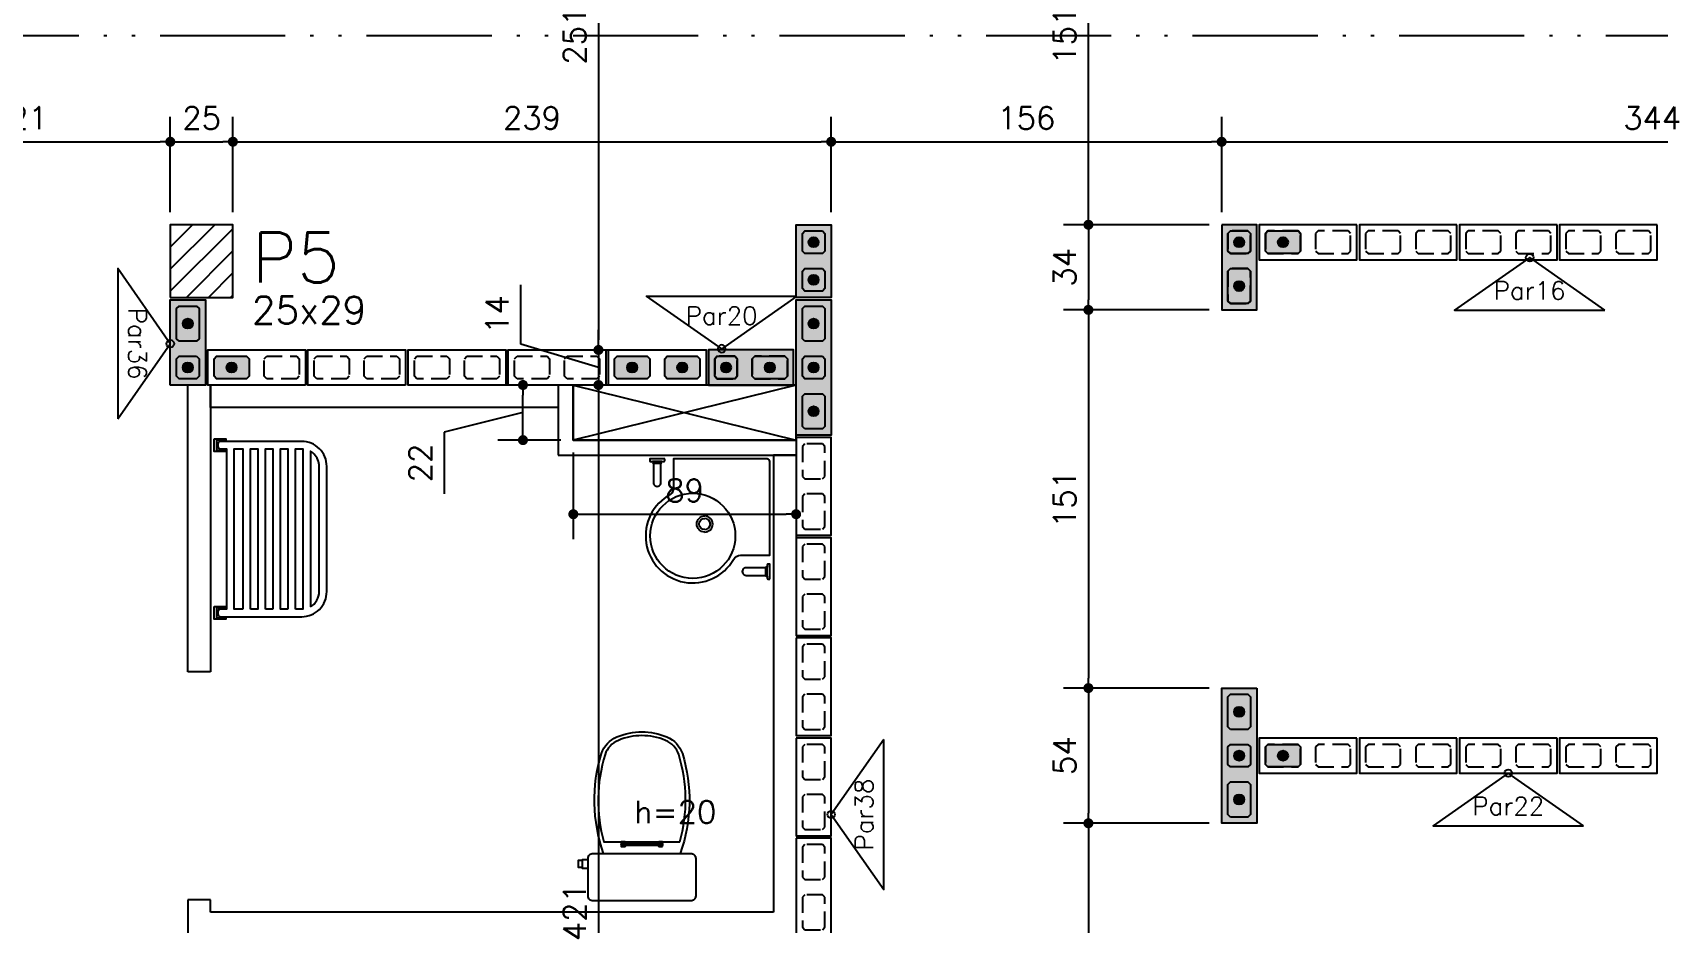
# Model space of a CAD drawing. Extents: x -14651 to 4582, y -13717 to -1290.
# Drawn here: x 1769 to 2419, y -12944 to -12588 of the extents above; entities that cross this region are included whole.
import ezdxf
from ezdxf.enums import TextEntityAlignment as Align

# ---------------------------------------------------------------- set-up
doc = ezdxf.new("R2010")
doc.units = 0
doc.header["$LTSCALE"] = 25
doc.linetypes.add('DASHED2', pattern=[0.375, 0.25, -0.125])
doc.linetypes.add('ESTILO_TQS_0004', pattern=[3.3, 2, -0.4, 0.05, -0.4, 0.05, -0.4])
for name, color, linetype in [('213', 252, 'Continuous'), ('241', 2, 'Continuous'), ('247', 50, 'Continuous'), ('248', 100, 'Continuous'), ('249', 20, 'Continuous'), ('252', 1, 'Continuous'), ('ALVENARIA NÃO ESTRUTURAL', 242, 'Continuous'), ('Arranque', 14, 'Continuous'), ('COTA', 1, 'Continuous'), ('EIXOS', 1, 'ESTILO_TQS_0004'), ('FERRO', 5, 'Continuous'), ('H5', 1, 'Continuous'), ('P-D', 2, 'Continuous'), ('P-N', 5, 'Continuous'), ('Pena_1', 1, 'Continuous'), ('Pena_2', 2, 'Continuous'), ('PIL-N', 4, 'Continuous'), ('PROJ', 252, 'Continuous'), ('T1', 2, 'Continuous')]:
    doc.layers.add(name, color=color, linetype=linetype)
doc.styles.add('COTA', font='romans.shx')
doc.styles.get("Standard").update_dxf_attribs({"font": 'romans.shx'})
doc.styles.add('Texto1', font='romans.shx', dxfattribs={"height": 9})
doc.dimstyles.new('forma', dxfattribs={"dimscale": 5, "dimtxt": 1.8, "dimasz": 0.8, "dimexe": 2, "dimexo": 1, "dimgap": 1, "dimtad": 1, "dimdec": 1, "dimzin": 9, "dimtxsty": 'COTA', "dimblk1": 'DOT', "dimblk2": 'DOT', "dimsah": 1, "dimcen": 0, "dimdle": 1, "dimclrd": 256, "dimclre": 256, "dimclrt": 2, "dimadec": 0, "dimazin": 0, "dimtfac": 1, "dimtdec": 0, "dimtmove": 0, "dimatfit": 3, "dimfxl": 1, "dimtolj": 1, "dimtzin": 0, "dimarcsym": 0})

# ---------------------------------------------------------------- blocks, each defined once
blk = doc.blocks.new('P4015', base_point=(5842102.11612, -8124149.02973))
blk.add_lwpolyline([(5842082.61612, -8124156.02973), (5842121.61612, -8124156.02973), (5842121.61612, -8124142.02973), (5842082.61612, -8124142.02973), (5842082.61612, -8124156.02973)])
at = {"color": 1, "linetype": 'DASHED2'}
for points in [[(5842085.11612, -8124152.52973), (5842086.11612, -8124153.52973), (5842098.11612, -8124153.52973), (5842099.11612, -8124152.52973), (5842099.11612, -8124145.52973), (5842098.11612, -8124144.52973), (5842086.11612, -8124144.52973), (5842085.11612, -8124145.52973), (5842085.11612, -8124152.52973)], [(5842105.11612, -8124152.52973), (5842106.11612, -8124153.52973), (5842118.11612, -8124153.52973), (5842119.11612, -8124152.52973), (5842119.11612, -8124145.52973), (5842118.11612, -8124144.52973), (5842106.11612, -8124144.52973), (5842105.11612, -8124145.52973), (5842105.11612, -8124152.52973)]]:
    blk.add_lwpolyline(points, dxfattribs=at)
blk = doc.blocks.new('P5515')
at = {"layer": '249'}
h = blk.add_hatch(color=20, dxfattribs=at)
h.paths.add_polyline_path([(-27, 7), (-27, -7), (27, -7), (27, 7)])
h.paths.add_polyline_path([(-10.5, -3.5), (-11.5, -4.5), (-23.5, -4.5), (-24.5, -3.5), (-24.5, 3.5), (-23.5, 4.5), (-11.5, 4.5), (-10.5, 3.5)], flags=16)
h.paths.add_polyline_path([(-4.5, 3.5), (-3.5, 4.5), (3.5, 4.5), (4.5, 3.5), (4.5, -3.5), (3.5, -4.5), (-3.5, -4.5), (-4.5, -3.5)], flags=16)
h.paths.add_polyline_path([(10.5, 3.5), (11.5, 4.5), (23.5, 4.5), (24.5, 3.5), (24.5, -3.5), (23.5, -4.5), (11.5, -4.5), (10.5, -3.5)], flags=16)
blk.add_lwpolyline([(27, 7), (-27, 7), (-27, -7), (27, -7), (27, 7)])
at = {"color": 1, "linetype": 'DASHED2'}
for points in [[(-10.5, 3.5), (-11.5, 4.5), (-23.5, 4.5), (-24.5, 3.5), (-24.5, -3.5), (-23.5, -4.5), (-11.5, -4.5), (-10.5, -3.5), (-10.5, 3.5)], [(4.5, 3.5), (3.5, 4.5), (-3.5, 4.5), (-4.5, 3.5), (-4.5, -3.5), (-3.5, -4.5), (3.5, -4.5), (4.5, -3.5), (4.5, 3.5)], [(24.5, 3.5), (23.5, 4.5), (11.5, 4.5), (10.5, 3.5), (10.5, -3.5), (11.5, -4.5), (23.5, -4.5), (24.5, -3.5), (24.5, 3.5)]]:
    blk.add_lwpolyline(points, dxfattribs=at)
blk = doc.blocks.new('P3015')
at = {"layer": '252'}
h = blk.add_hatch(color=21, dxfattribs=at)
h.paths.add_polyline_path([(14.5, -7), (14.5, 7), (-14.5, 7), (-14.5, -7)])
h.paths.add_polyline_path([(3, 3.5), (4, 4.5), (11, 4.5), (12, 3.5), (12, -3.5), (11, -4.5), (4, -4.5), (3, -3.5)], flags=16)
h.paths.add_polyline_path([(-3, -3.5), (-4, -4.5), (-11, -4.5), (-12, -3.5), (-12, 3.5), (-11, 4.5), (-4, 4.5), (-3, 3.5)], flags=16)
blk.add_lwpolyline([(-14.5, -7), (14.5, -7), (14.5, 7), (-14.5, 7), (-14.5, -7)])
at = {"color": 1, "linetype": 'DASHED2'}
for points in [[(-12, -3.5), (-11, -4.5), (-4, -4.5), (-3, -3.5), (-3, 3.5), (-4, 4.5), (-11, 4.5), (-12, 3.5), (-12, -3.5)], [(3, -3.5), (4, -4.5), (11, -4.5), (12, -3.5), (12, 3.5), (11, 4.5), (4, 4.5), (3, 3.5), (3, -3.5)]]:
    blk.add_lwpolyline(points, dxfattribs=at)
blk = doc.blocks.new('P3515')
at = {"layer": '248'}
h = blk.add_hatch(color=100, dxfattribs=at)
h.paths.add_polyline_path([(17, 7), (-17, 7), (-17, -7), (17, -7)])
h.paths.add_polyline_path([(-5.5, -3.5), (-6.5, -4.5), (-13.5, -4.5), (-14.5, -3.5), (-14.5, 3.5), (-13.5, 4.5), (-6.5, 4.5), (-5.5, 3.5)], flags=16)
h.paths.add_polyline_path([(0.5, 3.5), (1.5, 4.5), (13.5, 4.5), (14.5, 3.5), (14.5, -3.5), (13.5, -4.5), (1.5, -4.5), (0.5, -3.5)], flags=16)
blk.add_lwpolyline([(-17, -7), (17, -7), (17, 7), (-17, 7), (-17, -7)])
at = {"color": 1, "linetype": 'DASHED2'}
for points in [[(-14.5, -3.5), (-13.5, -4.5), (-6.5, -4.5), (-5.5, -3.5), (-5.5, 3.5), (-6.5, 4.5), (-13.5, 4.5), (-14.5, 3.5), (-14.5, -3.5)], [(0.5, -3.5), (1.5, -4.5), (13.5, -4.5), (14.5, -3.5), (14.5, 3.5), (13.5, 4.5), (1.5, 4.5), (0.5, 3.5), (0.5, -3.5)]]:
    blk.add_lwpolyline(points, dxfattribs=at)
blk = doc.blocks.new('GR-1409')
at = {"layer": '213'}
h = blk.add_hatch(color=256, dxfattribs=at)
h.paths.add_polyline_path([(-6, 4.5), (-7, 3.5), (-7, -3.5), (-6, -4.5), (6, -4.5), (7, -3.5), (7, 3.5), (6, 4.5)])
h.paths.add_polyline_path([(-2, 0, 1), (2, 0, 1)], flags=16)
at = {"layer": 'Arranque'}
blk.add_hatch(color=256, dxfattribs=at).paths.add_polyline_path([(-2, 0, 1), (2, 0, 1)])
at = {"layer": '213'}
blk.add_lwpolyline([(-7, 3.5), (-6, 4.5), (6, 4.5), (7, 3.5), (7, -3.5), (6, -4.5), (-6, -4.5), (-7, -3.5), (-7, 3.5)], dxfattribs=at)
at = {"layer": 'FERRO', "linetype": 'Continuous'}
blk.add_circle((0, 0), 2, dxfattribs=at)
blk = doc.blocks.new('GR-0909')
at = {"layer": '213'}
h = blk.add_hatch(color=256, dxfattribs=at)
h.paths.add_polyline_path([(3.5, -4.5), (4.5, -3.5), (4.500001, 3.5), (3.500001, 4.5), (-3.499999, 4.5), (-4.499999, 3.5), (-4.5, -3.5), (-3.5, -4.5)])
h.paths.add_polyline_path([(-2, 0, -1), (2, 0, -1)], flags=16)
at = {"layer": 'Arranque'}
blk.add_hatch(color=256, dxfattribs=at).paths.add_polyline_path([(2, 0, 1), (-2, 0, 1)])
at = {"layer": '213'}
blk.add_lwpolyline([(3.500001, 4.5), (4.500001, 3.5), (4.5, -3.5), (3.5, -4.5), (-3.5, -4.5), (-4.5, -3.5), (-4.499999, 3.5), (-3.499999, 4.5), (3.500001, 4.5)], dxfattribs=at)
at = {"layer": 'FERRO', "linetype": 'Continuous'}
blk.add_circle((0, 0), 2, dxfattribs=at)
blk = doc.blocks.new('_IDNPAR_2')
at = {"color": 3}
blk.add_lwpolyline([(1, -0.7), (0, 0), (-1, -0.7)], close=True, dxfattribs=at)
blk.add_circle((0, 0), 0.05, dxfattribs=at)
at = {"layer": '247', "color": 2, "style": 'COTA', "flags": 8}
blk.add_attdef('ID', text='', height=0.24, dxfattribs=at).set_placement((0, -0.438), align=Align.MIDDLE_CENTER)
blk = doc.blocks.new('_Dot')
at = {"color": 0, "linetype": 'ByBlock', "lineweight": -2}
blk.add_line((-0.5, 0), (-1, 0), dxfattribs=at)
at = {"color": 0, "linetype": 'ByBlock', "const_width": 0.5}
blk.add_lwpolyline([(-0.25, 0, 1), (0.25, 0, 1)], format="xyb", close=True, dxfattribs=at)
blk = doc.blocks.new('*D167')
at = {"layer": 'COTA', "lineweight": -2, "transparency": 16777216}
for p, q in [((1703.52, -12659.6), (1703.52, -12621.47)), ((1824.52, -12659.6), (1824.52, -12621.47)), ((1707.52, -12631.47), (1820.52, -12631.47))]:
    blk.add_line(p, q, dxfattribs=at)
at = {"layer": 'Defpoints', "color": 0, "transparency": 16777216}
for p in [(1824.52, -12631.47), (1703.52, -12664.6), (1824.52, -12664.6)]:
    blk.add_point(p, dxfattribs=at)
at = {"layer": 'COTA', "lineweight": -2, "transparency": 16777216, "xscale": 4, "yscale": 4, "zscale": 4, "rotation": 180}
blk.add_blockref('_Dot', (1703.52, -12631.47), dxfattribs=at)
at = {"layer": 'COTA', "lineweight": -2, "transparency": 16777216, "xscale": 4, "yscale": 4, "zscale": 4}
blk.add_blockref('_Dot', (1824.52, -12631.47), dxfattribs=at)
at = {"layer": 'COTA', "color": 2, "transparency": 16777216, "insert": (1764.02, -12621.97), "char_height": 9, "attachment_point": 5, "style": 'COTA'}
blk.add_mtext('\\A1;121 ', dxfattribs=at)
blk = doc.blocks.new('*D168')
at = {"layer": 'COTA', "lineweight": -2, "transparency": 16777216}
for p, q in [((1824.52, -12659.6), (1824.52, -12621.47)), ((1849.52, -12659.6), (1849.52, -12621.47)), ((1828.52, -12631.47), (1845.52, -12631.47))]:
    blk.add_line(p, q, dxfattribs=at)
at = {"layer": 'Defpoints', "color": 0, "transparency": 16777216}
for p in [(1849.52, -12631.47), (1824.52, -12664.6), (1849.52, -12664.6)]:
    blk.add_point(p, dxfattribs=at)
at = {"layer": 'COTA', "lineweight": -2, "transparency": 16777216, "xscale": 4, "yscale": 4, "zscale": 4, "rotation": 180}
blk.add_blockref('_Dot', (1824.52, -12631.47), dxfattribs=at)
at = {"layer": 'COTA', "lineweight": -2, "transparency": 16777216, "xscale": 4, "yscale": 4, "zscale": 4}
blk.add_blockref('_Dot', (1849.52, -12631.47), dxfattribs=at)
at = {"layer": 'COTA', "color": 2, "transparency": 16777216, "insert": (1837.02, -12621.97), "char_height": 9, "attachment_point": 5, "style": 'COTA'}
blk.add_mtext('\\A1;25 ', dxfattribs=at)
blk = doc.blocks.new('*D169')
at = {"layer": 'COTA', "lineweight": -2, "transparency": 16777216}
for p, q in [((1849.52, -12659.6), (1849.52, -12621.47)), ((2088.52, -12659.6), (2088.52, -12621.47)), ((1853.52, -12631.47), (2084.52, -12631.47))]:
    blk.add_line(p, q, dxfattribs=at)
at = {"layer": 'Defpoints', "color": 0, "transparency": 16777216}
for p in [(2088.52, -12631.47), (1849.52, -12664.6), (2088.52, -12664.6)]:
    blk.add_point(p, dxfattribs=at)
at = {"layer": 'COTA', "lineweight": -2, "transparency": 16777216, "xscale": 4, "yscale": 4, "zscale": 4, "rotation": 180}
blk.add_blockref('_Dot', (1849.52, -12631.47), dxfattribs=at)
at = {"layer": 'COTA', "lineweight": -2, "transparency": 16777216, "xscale": 4, "yscale": 4, "zscale": 4}
blk.add_blockref('_Dot', (2088.52, -12631.47), dxfattribs=at)
at = {"layer": 'COTA', "color": 2, "transparency": 16777216, "insert": (1969.02, -12621.97), "char_height": 9, "attachment_point": 5, "style": 'COTA'}
blk.add_mtext('\\A1;239 ', dxfattribs=at)
blk = doc.blocks.new('*D170')
at = {"layer": 'COTA', "lineweight": -2, "transparency": 16777216}
for p, q in [((2088.52, -12659.6), (2088.52, -12621.47)), ((2244.52, -12659.6), (2244.52, -12621.47)), ((2092.52, -12631.47), (2240.52, -12631.47))]:
    blk.add_line(p, q, dxfattribs=at)
at = {"layer": 'Defpoints', "color": 0, "transparency": 16777216}
for p in [(2244.52, -12631.47), (2088.52, -12664.6), (2244.52, -12664.6)]:
    blk.add_point(p, dxfattribs=at)
at = {"layer": 'COTA', "lineweight": -2, "transparency": 16777216, "xscale": 4, "yscale": 4, "zscale": 4, "rotation": 180}
blk.add_blockref('_Dot', (2088.52, -12631.47), dxfattribs=at)
at = {"layer": 'COTA', "lineweight": -2, "transparency": 16777216, "xscale": 4, "yscale": 4, "zscale": 4}
blk.add_blockref('_Dot', (2244.52, -12631.47), dxfattribs=at)
at = {"layer": 'COTA', "color": 2, "transparency": 16777216, "insert": (2166.52, -12621.97), "char_height": 9, "attachment_point": 5, "style": 'COTA'}
blk.add_mtext('\\A1;156 ', dxfattribs=at)
blk = doc.blocks.new('*D171')
at = {"layer": 'COTA', "lineweight": -2, "transparency": 16777216}
for p, q in [((2244.52, -12659.6), (2244.52, -12621.47)), ((2588.52, -12659.6), (2588.52, -12621.47)), ((2248.52, -12631.47), (2584.52, -12631.47))]:
    blk.add_line(p, q, dxfattribs=at)
at = {"layer": 'Defpoints', "color": 0, "transparency": 16777216}
for p in [(2588.52, -12631.47), (2244.52, -12664.6), (2588.52, -12664.6)]:
    blk.add_point(p, dxfattribs=at)
at = {"layer": 'COTA', "lineweight": -2, "transparency": 16777216, "xscale": 4, "yscale": 4, "zscale": 4, "rotation": 180}
blk.add_blockref('_Dot', (2244.52, -12631.47), dxfattribs=at)
at = {"layer": 'COTA', "lineweight": -2, "transparency": 16777216, "xscale": 4, "yscale": 4, "zscale": 4}
blk.add_blockref('_Dot', (2588.52, -12631.47), dxfattribs=at)
at = {"layer": 'COTA', "color": 2, "transparency": 16777216, "insert": (2416.52, -12621.97), "char_height": 9, "attachment_point": 5, "style": 'COTA'}
blk.add_mtext('\\A1;344 ', dxfattribs=at)
blk = doc.blocks.new('*D261')
at = {"layer": 'COTA', "lineweight": -2, "transparency": 16777216}
for p, q in [((1984.02, -12463.6), (2005.56, -12463.6)), ((1995.56, -12467.6), (1995.56, -12710.6)), ((1984.02, -12714.6), (2005.56, -12714.6))]:
    blk.add_line(p, q, dxfattribs=at)
at = {"layer": 'Defpoints', "color": 0, "transparency": 16777216}
for p in [(1979.02, -12463.6), (1979.02, -12714.6), (1995.56, -12714.6)]:
    blk.add_point(p, dxfattribs=at)
at = {"layer": 'COTA', "lineweight": -2, "transparency": 16777216, "xscale": 4, "yscale": 4, "zscale": 4}
for p, rotation in [((1995.56, -12463.6), 90), ((1995.56, -12714.6), 270)]:
    blk.add_blockref('_Dot', p, dxfattribs=dict(at, rotation=rotation))
at = {"layer": 'COTA', "color": 2, "transparency": 16777216, "insert": (1986.06, -12589.1), "char_height": 9, "attachment_point": 5, "rotation": 90, "style": 'COTA'}
blk.add_mtext('\\A1;251 ', dxfattribs=at)
blk = doc.blocks.new('*D262')
at = {"layer": 'COTA', "lineweight": -2, "transparency": 16777216}
for p, q in [((1964.56, -12712.3), (1964.56, -12688.58)), ((1995.56, -12710.6), (1995.56, -12706.6)), ((1995.56, -12721.6), (1964.56, -12712.3)), ((1984.02, -12714.6), (2005.56, -12714.6)), ((1995.56, -12714.6), (1995.56, -12728.6)), ((1995.56, -12714.6), (1995.56, -12728.6)), ((1990.56, -12728.6), (1985.56, -12728.6)), ((1995.56, -12732.6), (1995.56, -12736.6))]:
    blk.add_line(p, q, dxfattribs=at)
at = {"layer": 'Defpoints', "color": 0, "transparency": 16777216}
for p in [(1979.02, -12714.6), (1995.56, -12728.6), (1995.56, -12728.6)]:
    blk.add_point(p, dxfattribs=at)
at = {"layer": 'COTA', "lineweight": -2, "transparency": 16777216, "xscale": 4, "yscale": 4, "zscale": 4}
for p, rotation in [((1995.56, -12714.6), 270), ((1995.56, -12728.6), 90)]:
    blk.add_blockref('_Dot', p, dxfattribs=dict(at, rotation=rotation))
at = {"layer": 'COTA', "color": 2, "transparency": 16777216, "insert": (1955.06, -12700.44), "char_height": 9, "attachment_point": 5, "rotation": 90, "style": 'COTA'}
blk.add_mtext('\\A1;14 ', dxfattribs=at)
blk = doc.blocks.new('*D263')
at = {"layer": 'COTA', "lineweight": -2, "transparency": 16777216}
for p, q in [((1990.56, -12728.6), (1985.56, -12728.6)), ((1995.56, -12732.6), (1995.56, -13145.6)), ((1994.02, -13149.6), (1985.56, -13149.6))]:
    blk.add_line(p, q, dxfattribs=at)
at = {"layer": 'Defpoints', "color": 0, "transparency": 16777216}
for p in [(1995.56, -12728.6), (1995.56, -13149.6), (1999.02, -13149.6)]:
    blk.add_point(p, dxfattribs=at)
at = {"layer": 'COTA', "lineweight": -2, "transparency": 16777216, "xscale": 4, "yscale": 4, "zscale": 4}
for p, rotation in [((1995.56, -12728.6), 90), ((1995.56, -13149.6), 270)]:
    blk.add_blockref('_Dot', p, dxfattribs=dict(at, rotation=rotation))
at = {"layer": 'COTA', "color": 2, "transparency": 16777216, "insert": (1986.06, -12939.1), "char_height": 9, "attachment_point": 5, "rotation": 90, "style": 'COTA'}
blk.add_mtext('\\A1;421 ', dxfattribs=at)
blk = doc.blocks.new('*D266')
at = {"layer": 'COTA', "lineweight": -2, "transparency": 16777216}
for p, q in [((2239.52, -12664.6), (2181.28, -12664.6)), ((2191.28, -12668.6), (2191.28, -12694.6)), ((2239.52, -12698.6), (2181.28, -12698.6))]:
    blk.add_line(p, q, dxfattribs=at)
at = {"layer": 'Defpoints', "color": 0, "transparency": 16777216}
for p in [(2244.52, -12664.6), (2191.28, -12698.6), (2244.52, -12698.6)]:
    blk.add_point(p, dxfattribs=at)
at = {"layer": 'COTA', "lineweight": -2, "transparency": 16777216, "xscale": 4, "yscale": 4, "zscale": 4}
for p, rotation in [((2191.28, -12664.6), 90), ((2191.28, -12698.6), 270)]:
    blk.add_blockref('_Dot', p, dxfattribs=dict(at, rotation=rotation))
at = {"layer": 'COTA', "color": 2, "transparency": 16777216, "insert": (2181.78, -12681.6), "char_height": 9, "attachment_point": 5, "rotation": 90, "style": 'COTA'}
blk.add_mtext('\\A1;34 ', dxfattribs=at)
blk = doc.blocks.new('*D267')
at = {"layer": 'COTA', "lineweight": -2, "transparency": 16777216}
for p, q in [((2239.52, -12698.6), (2181.28, -12698.6)), ((2191.28, -12702.6), (2191.28, -12845.6)), ((2239.52, -12849.6), (2181.28, -12849.6))]:
    blk.add_line(p, q, dxfattribs=at)
at = {"layer": 'Defpoints', "color": 0, "transparency": 16777216}
for p in [(2244.52, -12698.6), (2191.28, -12849.6), (2244.52, -12849.6)]:
    blk.add_point(p, dxfattribs=at)
at = {"layer": 'COTA', "lineweight": -2, "transparency": 16777216, "xscale": 4, "yscale": 4, "zscale": 4}
for p, rotation in [((2191.28, -12698.6), 90), ((2191.28, -12849.6), 270)]:
    blk.add_blockref('_Dot', p, dxfattribs=dict(at, rotation=rotation))
at = {"layer": 'COTA', "color": 2, "transparency": 16777216, "insert": (2181.78, -12774.1), "char_height": 9, "attachment_point": 5, "rotation": 90, "style": 'COTA'}
blk.add_mtext('\\A1;151 ', dxfattribs=at)
blk = doc.blocks.new('*D268')
at = {"layer": 'COTA', "lineweight": -2, "transparency": 16777216}
for p, q in [((2239.52, -12849.6), (2181.28, -12849.6)), ((2191.28, -12853.6), (2191.28, -12899.6)), ((2239.52, -12903.6), (2181.28, -12903.6))]:
    blk.add_line(p, q, dxfattribs=at)
at = {"layer": 'Defpoints', "color": 0, "transparency": 16777216}
for p in [(2244.52, -12849.6), (2191.28, -12903.6), (2244.52, -12903.6)]:
    blk.add_point(p, dxfattribs=at)
at = {"layer": 'COTA', "lineweight": -2, "transparency": 16777216, "xscale": 4, "yscale": 4, "zscale": 4}
for p, rotation in [((2191.28, -12849.6), 90), ((2191.28, -12903.6), 270)]:
    blk.add_blockref('_Dot', p, dxfattribs=dict(at, rotation=rotation))
at = {"layer": 'COTA', "color": 2, "transparency": 16777216, "insert": (2181.78, -12876.6), "char_height": 9, "attachment_point": 5, "rotation": 90, "style": 'COTA'}
blk.add_mtext('\\A1;54 ', dxfattribs=at)
blk = doc.blocks.new('*D269')
at = {"layer": 'COTA', "lineweight": -2, "transparency": 16777216}
for p, q in [((2239.52, -12903.6), (2181.28, -12903.6)), ((2191.28, -12907.6), (2191.28, -13050.6)), ((2239.52, -13054.6), (2181.28, -13054.6))]:
    blk.add_line(p, q, dxfattribs=at)
at = {"layer": 'Defpoints', "color": 0, "transparency": 16777216}
for p in [(2244.52, -12903.6), (2191.28, -13054.6), (2244.52, -13054.6)]:
    blk.add_point(p, dxfattribs=at)
at = {"layer": 'COTA', "lineweight": -2, "transparency": 16777216, "xscale": 4, "yscale": 4, "zscale": 4}
for p, rotation in [((2191.28, -12903.6), 90), ((2191.28, -13054.6), 270)]:
    blk.add_blockref('_Dot', p, dxfattribs=dict(at, rotation=rotation))
at = {"layer": 'COTA', "color": 2, "transparency": 16777216, "insert": (2181.78, -12979.1), "char_height": 9, "attachment_point": 5, "rotation": 90, "style": 'COTA'}
blk.add_mtext('\\A1;151 ', dxfattribs=at)
blk = doc.blocks.new('*D276')
at = {"layer": 'COTA', "lineweight": -2, "transparency": 16777216}
for p, q in [((2256.52, -12513.6), (2181.28, -12513.6)), ((2191.28, -12660.6), (2191.28, -12517.6)), ((2239.52, -12664.6), (2181.28, -12664.6))]:
    blk.add_line(p, q, dxfattribs=at)
at = {"layer": 'Defpoints', "color": 0, "transparency": 16777216}
for p in [(2191.28, -12513.6), (2261.52, -12513.6), (2244.52, -12664.6)]:
    blk.add_point(p, dxfattribs=at)
at = {"layer": 'COTA', "lineweight": -2, "transparency": 16777216, "xscale": 4, "yscale": 4, "zscale": 4}
for p, rotation in [((2191.28, -12513.6), 90), ((2191.28, -12664.6), 270)]:
    blk.add_blockref('_Dot', p, dxfattribs=dict(at, rotation=rotation))
at = {"layer": 'COTA', "color": 2, "transparency": 16777216, "insert": (2181.78, -12589.1), "char_height": 9, "attachment_point": 5, "rotation": 90, "style": 'COTA'}
blk.add_mtext('\\A1;151 ', dxfattribs=at)
blk = doc.blocks.new('layout-inferior 2')
at = {"layer": 'ALVENARIA NÃO ESTRUTURAL'}
for p, q in [((27577.58, -12843.1), (27577.58, -12728.6)), ((27586.58, -12728.6), (27586.58, -12843.1)), ((27586.58, -12737.6), (27586.58, -12728.6)), ((27725.58, -12728.6), (27725.58, -12756.6)), ((27725.58, -12728.6), (27725.58, -12756.6)), ((27725.58, -12728.6), (27725.58, -12737.6)), ((27731.58, -12750.6), (27731.58, -12728.6)), ((27696.58, -12737.6), (27586.58, -12737.6)), ((27725.58, -12737.6), (27696.58, -12737.6)), ((27725.58, -12756.6), (27820.58, -12756.6)), ((27725.58, -12756.6), (27820.58, -12756.6)), ((27820.58, -12750.6), (27731.58, -12750.6)), ((27820.58, -12756.6), (27811.58, -12756.6)), ((27811.58, -12756.6), (27811.58, -12939.1)), ((27577.58, -12843.1), (27577.58, -12843.1)), ((27577.58, -12843.1), (27577.58, -12843.1)), ((27577.58, -12843.1), (27577.58, -12843.1)), ((27586.58, -12843.1), (27577.58, -12843.1)), ((27577.58, -12843.1), (27577.58, -12843.1)), ((27586.58, -12934.1), (27577.58, -12934.1)), ((27577.58, -12934.1), (27577.58, -12953.1)), ((27586.58, -12939.1), (27586.58, -12934.1)), ((27811.58, -12939.1), (27586.58, -12939.1))]:
    blk.add_line(p, q, dxfattribs=at)
at = {"layer": 'Pena_1'}
for p, q in [((27731.58, -12728.6), (27820.58, -12750.6)), ((27820.58, -12728.6), (27731.58, -12750.6))]:
    blk.add_line(p, q, dxfattribs=at)
at = {"layer": 'Pena_2'}
blk.add_lwpolyline([(27731.58, -12728.6), (27731.58, -12750.6), (27820.58, -12750.6), (27820.58, -12728.6), (27731.58, -12728.6)], dxfattribs=at)
at = {"layer": 'PROJ'}
for p, q in [((27766.88, -12759.09), (27763.27, -12759.09)), ((27763.58, -12759.79), (27766.58, -12759.79)), ((27808.39, -12801.6), (27808.39, -12804.6)), ((27809.08, -12804.9), (27809.08, -12801.29)), ((27765.73, -12911.67), (27752.23, -12911.67)), ((27765.73, -12912.45), (27752.23, -12912.45)), ((27765.73, -12912.85), (27765.73, -12910.99)), ((27766.42, -12912.85), (27765.73, -12912.85)), ((27766.42, -12912.85), (27766.42, -12910.99)), ((27766.53, -12911.67), (27766.42, -12911.67)), ((27766.53, -12912.45), (27766.42, -12912.45)), ((27766.53, -12912.85), (27766.53, -12910.99)), ((27767.23, -12912.85), (27766.53, -12912.85)), ((27767.23, -12912.85), (27767.23, -12910.99))]:
    blk.add_line(p, q, dxfattribs=at)
for points in [[(27588.08, -12750.1), (27592.73, -12750.1), (27592.73, -12750.6), (27589.08, -12750.6), (27589.08, -12754.6), (27592.58, -12754.6), (27592.58, -12755.1), (27588.08, -12755.1)], [(27599.59, -12818.09), (27596.09, -12818.1), (27596.08, -12754.1), (27599.58, -12754.1)], [(27617.59, -12818.09), (27614.59, -12818.09), (27614.58, -12754.1), (27617.58, -12754.1)], [(27588.08, -12817.1), (27592.58, -12817.1), (27592.58, -12817.6), (27589.08, -12817.6), (27589.08, -12821.6), (27592.73, -12821.6), (27592.73, -12822.1), (27588.08, -12822.1)], [(27752.23, -12912.85), (27752.23, -12910.99), (27750.73, -12910.99), (27750.73, -12912.85)], [(27767.23, -12912.85), (27767.23, -12910.99), (27765.73, -12910.99), (27765.73, -12912.85)]]:
    blk.add_lwpolyline(points, close=True, dxfattribs=at)
for points in [[(27623.08, -12751.1), (27590.58, -12751.1, 0.414214), (27589.58, -12752.1), (27589.58, -12753.1, 0.414214), (27590.58, -12754.1), (27593.08, -12754.1), (27593.08, -12818.1), (27590.58, -12818.1, 0.414171), (27589.58, -12819.1), (27589.58, -12820.1, 0.414214), (27590.58, -12821.1), (27623.08, -12821.1, 0.414214), (27633.08, -12811.1), (27633.08, -12761.1, 0.414214)], [(27620.59, -12818.09), (27620.58, -12754.1), (27623, -12754.1, -0.018835), (27623.54, -12754.12), (27623.54, -12818.08, -0.016188), (27623.09, -12818.09)], [(27626.54, -12817.2, 0.26453), (27630.08, -12810.99), (27630.08, -12761.12, 0.199638), (27628.02, -12756.17, 0.065744), (27626.54, -12755.04)], [(27771.58, -12769.65, -0.216275), (27770.38, -12772.29, 1.324771), (27795.59, -12798.21, -0.246113), (27798.44, -12796.6), (27810.08, -12796.6), (27810.08, -12759.2, 0.414214), (27808.98, -12758.1), (27771.58, -12758.1), (27771.58, -12769.65)], [(27768.08, -12758.1), (27762.08, -12758.1), (27762.08, -12758.79, 0.36602), (27762.38, -12759.09), (27763.27, -12759.09), (27763.27, -12759.48, 0.368201), (27763.58, -12759.79), (27763.58, -12767.54, 1.035756), (27766.58, -12767.54), (27766.58, -12759.79, 0.368204), (27766.88, -12759.48), (27766.88, -12759.09), (27767.77, -12759.09, 0.36603), (27768.08, -12758.79)], [(27810.08, -12806.1), (27810.08, -12800.1), (27809.39, -12800.1, 0.36602), (27809.08, -12800.4), (27809.08, -12801.29), (27808.69, -12801.29, 0.368201), (27808.39, -12801.6), (27800.63, -12801.6, 1.035756), (27800.63, -12804.6), (27808.39, -12804.6, 0.368204), (27808.69, -12804.9), (27809.08, -12804.9), (27809.08, -12805.79, 0.36603), (27809.39, -12806.1)], [(27774.16, -12910.99, 0.143138), (27773.71, -12876.17, 0.214265), (27768.4, -12870.49, 0.199973), (27749.56, -12870.49, 0.214265), (27744.24, -12876.17, 0.143138), (27743.79, -12910.99)], [(27737.48, -12921.6), (27737.48, -12918), (27737.48, -12917.6, -0.414214), (27739.48, -12915.6), (27778.48, -12915.6, -0.414214), (27780.48, -12917.6), (27780.48, -12932.6, -0.414214), (27778.48, -12934.6), (27739.48, -12934.6, -0.414214), (27737.48, -12932.6)]]:
    blk.add_lwpolyline(points, format="xyb", close=True, dxfattribs=at)
for points in [[(27602.59, -12818.1), (27602.58, -12754.1), (27605.58, -12754.1), (27605.59, -12818.09), (27602.59, -12818.09)], [(27608.59, -12818.1), (27608.58, -12754.1), (27611.58, -12754.1), (27611.59, -12818.1)], [(27611.59, -12818.09), (27608.59, -12818.09)], [(27752.23, -12910.99), (27752.23, -12912.85), (27751.53, -12912.85), (27751.53, -12910.99)], [(27737.48, -12921.6), (27735.18, -12921.6), (27735.18, -12921.3), (27733.68, -12921.3), (27733.68, -12918.3), (27735.18, -12918.3), (27735.18, -12918), (27737.48, -12918)], [(27735.18, -12921.3), (27735.18, -12918.3)]]:
    blk.add_lwpolyline(points, dxfattribs=at)
for points in [[(27784.08, -12787.3, -1), (27784.08, -12780.9, -1)], [(27784.08, -12786.35, -1), (27784.08, -12781.85, -1)], [(27784.08, -12787.3, 1), (27784.08, -12780.9, 1)], [(27784.08, -12786.35, 1), (27784.08, -12781.85, 1)], [(27743.67, -12915.6, -0.160999), (27742.81, -12875.7, -0.2149), (27748.98, -12869.1, -0.2), (27768.98, -12869.1, -0.2149), (27775.14, -12875.7, -0.160999), (27774.29, -12915.6)]]:
    blk.add_lwpolyline(points, format="xyb", dxfattribs=at)
for centre, radius in [((27779.29, -12788.84), 17), ((27751.48, -12912.1), 0.75), ((27766.48, -12912.1), 0.75)]:
    blk.add_circle(centre, radius, dxfattribs=at)
blk = doc.blocks.new('*D343')
at = {"layer": 'COTA', "lineweight": -2, "transparency": 16777216}
for p, q in [((1985.52, -12755.6), (1985.52, -12790.19)), ((2074.52, -12755.6), (2074.52, -12790.19)), ((1989.52, -12780.19), (2070.52, -12780.19))]:
    blk.add_line(p, q, dxfattribs=at)
at = {"layer": 'Defpoints', "color": 0, "transparency": 16777216}
for p in [(1985.52, -12750.6), (2074.52, -12750.6), (2074.52, -12780.19)]:
    blk.add_point(p, dxfattribs=at)
at = {"layer": 'COTA', "lineweight": -2, "transparency": 16777216, "xscale": 4, "yscale": 4, "zscale": 4, "rotation": 180}
blk.add_blockref('_Dot', (1985.52, -12780.19), dxfattribs=at)
at = {"layer": 'COTA', "lineweight": -2, "transparency": 16777216, "xscale": 4, "yscale": 4, "zscale": 4}
blk.add_blockref('_Dot', (2074.52, -12780.19), dxfattribs=at)
at = {"layer": 'COTA', "color": 2, "transparency": 16777216, "insert": (2030.02, -12770.69), "char_height": 9, "attachment_point": 5, "style": 'COTA'}
blk.add_mtext('\\A1;89 ', dxfattribs=at)
blk = doc.blocks.new('*D344')
at = {"layer": 'COTA', "lineweight": -2, "transparency": 16777216}
for p, q in [((1980.52, -12728.6), (1955.4, -12728.6)), ((1965.4, -12746.6), (1965.4, -12732.6)), ((1965.4, -12739.6), (1933.9, -12747.48)), ((1933.9, -12747.48), (1933.9, -12772.05)), ((1980.52, -12750.6), (1955.4, -12750.6))]:
    blk.add_line(p, q, dxfattribs=at)
at = {"layer": 'Defpoints', "color": 0, "transparency": 16777216}
for p in [(1965.4, -12728.6), (1985.52, -12728.6), (1985.52, -12750.6)]:
    blk.add_point(p, dxfattribs=at)
at = {"layer": 'COTA', "lineweight": -2, "transparency": 16777216, "xscale": 4, "yscale": 4, "zscale": 4}
for p, rotation in [((1965.4, -12728.6), 90), ((1965.4, -12750.6), 270)]:
    blk.add_blockref('_Dot', p, dxfattribs=dict(at, rotation=rotation))
at = {"layer": 'COTA', "color": 2, "transparency": 16777216, "insert": (1924.4, -12759.76), "char_height": 9, "attachment_point": 5, "rotation": 90, "style": 'COTA'}
blk.add_mtext('\\A1;22 ', dxfattribs=at)

msp = doc.modelspace()

# ---------------------------------------------------------------- hatches: boundary and pattern name
at = {"layer": 'H5'}
h = msp.add_hatch(dxfattribs=at)
h.set_pattern_fill('ANSI31', color=256, scale=50, style=0)
h.set_pattern_definition([(45, (199.517, -12044.5974), (-4.419417, 4.419417), [])])
h.paths.add_polyline_path([(1824.52, -12693.6), (1849.52, -12693.6), (1849.52, -12664.6), (1824.52, -12664.6)])

# ---------------------------------------------------------------- linework, layer by layer
at = {"layer": 'EIXOS'}
msp.add_line((-572.08, -12589.1), (3672.89, -12589.1), dxfattribs=at)
at = {"layer": 'P-N', "linetype": 'Continuous'}
msp.add_lwpolyline([(1824.52, -12693.6), (1849.52, -12693.6), (1849.52, -12664.6), (1824.52, -12664.6), (1824.52, -12693.6)], dxfattribs=at)

# ---------------------------------------------------------------- block references
for name, p in [('GR-0909', (2081.52, -12671.6)), ('GR-0909', (2251.52, -12671.6)), ('GR-1409', (2269.02, -12671.6)), ('GR-0909', (2081.52, -12686.6)), ('GR-0909', (1831.52, -12721.6)), ('GR-1409', (1849.02, -12721.6)), ('GR-1409', (2009.02, -12721.6)), ('GR-1409', (2029.02, -12721.6)), ('GR-0909', (2046.52, -12721.6)), ('GR-1409', (2064.02, -12721.6)), ('GR-0909', (2081.52, -12721.6)), ('GR-0909', (2251.52, -12876.6)), ('GR-1409', (2269.02, -12876.6))]:
    msp.add_blockref(name, p)
at = {"rotation": 90}
for p in [(2251.52, -12689.1), (1831.52, -12704.1), (2081.52, -12704.1), (2081.52, -12739.1), (2251.52, -12859.1), (2251.52, -12894.1)]:
    msp.add_blockref('GR-1409', p, dxfattribs=at)
at = {"layer": '241', "xscale": -1}
for name, p, rotation in [('P3015', (2081.52, -12679.1), 270), ('P3515', (1831.52, -12711.6), 270), ('P5515', (2081.52, -12721.6), 90), ('P5515', (2251.52, -12876.6), 270)]:
    msp.add_blockref(name, p, dxfattribs=dict(at, rotation=rotation))
at = {"layer": '241'}
for name, p, rotation in [('P3515', (2251.52, -12681.6), 270), ('P4015', (2279.02, -12671.6), 180), ('P4015', (2319.02, -12671.6), 180), ('P4015', (2359.02, -12671.6), 180), ('P4015', (2399.02, -12671.6), 180), ('P4015', (2081.52, -12769.1), 270), ('P4015', (2081.52, -12809.1), 270), ('P4015', (2081.52, -12849.1), 270), ('P4015', (2081.52, -12889.1), 270), ('P4015', (2279.02, -12876.6), 180), ('P4015', (2319.02, -12876.6), 180), ('P4015', (2359.02, -12876.6), 180), ('P4015', (2399.02, -12876.6), 180), ('P4015', (2081.52, -12929.1), 270)]:
    msp.add_blockref(name, p, dxfattribs=dict(at, rotation=rotation))
at = {"layer": '241', "xscale": -1}
for p in [(1859.02, -12721.6), (1899.02, -12721.6), (1939.02, -12721.6), (1979.02, -12721.6), (2019.02, -12721.6)]:
    msp.add_blockref('P4015', p, dxfattribs=at)
at = {"layer": '241'}
msp.add_blockref('P3515', (2056.52, -12721.6), dxfattribs=at)
at = {"layer": '247', "linetype": 'Continuous', "xscale": 30, "yscale": 30, "zscale": 30}
for p, values in [((2367.57, -12677.74), {'ID': 'Par16'}), ((2359.02, -12883.6), {'ID': 'Par22'})]:
    msp.add_blockref('_IDNPAR_2', p, dxfattribs=at).add_auto_attribs(values)
for p, rotation, values in [((1824.52, -12712.11), 270, {'ID': 'Par36'}), ((2088.52, -12900.1), 90, {'ID': 'Par38'})]:
    msp.add_blockref('_IDNPAR_2', p, dxfattribs=dict(at, rotation=rotation)).add_auto_attribs(values)
at = {"layer": '247', "linetype": 'Continuous'}
ref = msp.add_blockref('_IDNPAR_2', (2044.79, -12714.1), dxfattribs=dict(at, xscale=-30, yscale=30, zscale=30, rotation=180))
ref.add_attrib('ID', 'Par20', dxfattribs={"color": 2, "height": 7.2, "style": 'COTA', "flags": 8}).set_placement((2044.79, -12700.95), align=Align.MIDDLE_CENTER)
at = {"layer": 'COTA'}
msp.add_blockref('layout-inferior 2', (-25746.06, 0), dxfattribs=at)

# ---------------------------------------------------------------- texts
at = {"layer": 'P-D', "linetype": 'Continuous'}
msp.add_text('25x29', height=11, dxfattribs=at).set_placement((1857.1, -12704.2))
at = {"layer": 'PIL-N', "linetype": 'Continuous'}
msp.add_text('P5', height=20, dxfattribs=at).set_placement((1857.1, -12687.7))
at = {"layer": 'T1', "style": 'Texto1'}
msp.add_text('h=20', height=9, dxfattribs=at).set_placement((2009.82, -12903.61))

# ---------------------------------------------------------------- dimensions: what is measured, and where the dimension line sits
at = {"layer": 'COTA'}
for base, p1, p2, override, picture, middle in [((1995.56, -12714.6), (1979.02, -12463.6), (1979.02, -12714.6), {"dimpost": ' '}, '*D261', (1986.06, -12589.1)), ((2191.28, -12513.6), (2244.52, -12664.6), (2261.52, -12513.6), {"dimpost": ' '}, '*D276', (2181.78, -12589.1)), ((2191.28, -12698.6), (2244.52, -12664.6), (2244.52, -12698.6), {"dimpost": ' '}, '*D266', (2181.78, -12681.6)), ((1995.56, -12728.6), (1979.02, -12714.6), (1995.56, -12728.6), {"dimpost": ' ', "dimtmove": 1}, '*D262', (1955.06, -12707.3)), ((2191.28, -12849.6), (2244.52, -12698.6), (2244.52, -12849.6), {"dimpost": ' ', "dimtmove": 1}, '*D267', (2181.78, -12774.1)), ((1995.56, -13149.6), (1995.56, -12728.6), (1999.02, -13149.6), {"dimpost": ' ', "dimtmove": 1}, '*D263', (1986.06, -12939.1)), ((2191.28, -12903.6), (2244.52, -12849.6), (2244.52, -12903.6), {"dimpost": ' ', "dimtmove": 1}, '*D268', (2181.78, -12876.6)), ((2191.28, -13054.6), (2244.52, -12903.6), (2244.52, -13054.6), {"dimpost": ' ', "dimtmove": 1}, '*D269', (2181.78, -12979.1))]:
    dim = msp.add_linear_dim(base=base, p1=p1, p2=p2, angle=90, dimstyle='forma', override=override, dxfattribs=at)
    dim.commit()
    dim.dimension.update_dxf_attribs({"geometry": picture, "text_midpoint": middle})
for base, p1, p2, override, picture, middle in [((1824.52, -12631.47), (1703.52, -12664.6), (1824.52, -12664.6), {"dimpost": ' ', "dimtmove": 1}, '*D167', (1764.02, -12621.97)), ((1849.52, -12631.47), (1824.52, -12664.6), (1849.52, -12664.6), {"dimpost": ' ', "dimtmove": 1}, '*D168', (1837.02, -12621.97)), ((2088.52, -12631.47), (1849.52, -12664.6), (2088.52, -12664.6), {"dimpost": ' ', "dimtmove": 1}, '*D169', (1969.02, -12621.97)), ((2244.52, -12631.47), (2088.52, -12664.6), (2244.52, -12664.6), {"dimpost": ' ', "dimtmove": 1}, '*D170', (2166.52, -12621.97)), ((2588.52, -12631.47), (2244.52, -12664.6), (2588.52, -12664.6), {"dimpost": ' ', "dimtmove": 1}, '*D171', (2416.52, -12621.97)), ((2074.52, -12780.19), (1985.52, -12750.6), (2074.52, -12750.6), {"dimpost": ' '}, '*D343', (2030.02, -12770.69))]:
    dim = msp.add_linear_dim(base=base, p1=p1, p2=p2, dimstyle='forma', override=override, dxfattribs=at)
    dim.commit()
    dim.dimension.update_dxf_attribs({"geometry": picture, "text_midpoint": middle})
dim = msp.add_linear_dim(base=(1965.4, -12728.6), p1=(1985.52, -12750.6), p2=(1985.52, -12728.6), angle=90, dimstyle='forma', override={"dimpost": ' ', "dimtmove": 1}, dxfattribs=at)
dim.commit()
dim.dimension.update_dxf_attribs({"geometry": '*D344', "text_midpoint": (1933.9, -12752.48), "dimtype": 160})

doc.saveas('drawing.dxf')
